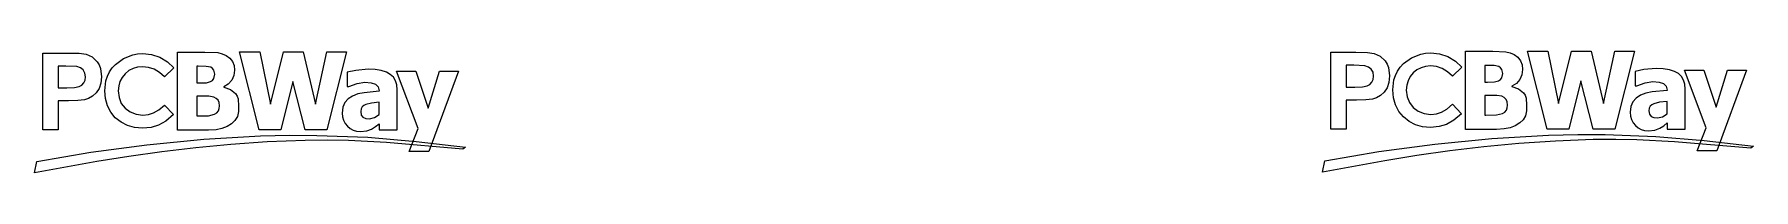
# Model space of a CAD drawing. Extents: x 99 to 503, y 115 to 143.
import ezdxf

# ---------------------------------------------------------------- set-up
doc = ezdxf.new("R2010")
doc.units = 0

msp = doc.modelspace()

# ---------------------------------------------------------------- linework, layer by layer
at = {"layer": '图层 1', "color": 7}
for points in [[(101.047164, 124.924555), (101.047164, 142.94511), (106.883859, 142.94511), (109.62379, 142.875216), (111.209611, 142.672766), (112.633727, 142.029521), (113.806755, 140.910292), (114.263811, 140.181251), (114.590361, 139.353355), (114.85168, 137.402983), (114.700207, 135.874004), (114.247373, 134.612517), (113.563162, 133.601943), (112.715968, 132.833463), (111.78252, 132.296404), (110.832139, 131.981859), (109.237058, 131.784789), (107.055661, 131.721862), (104.685, 131.721862), (104.685, 124.924555), (101.047164, 124.924555)], [(131.833, 139.451), (129.602744, 137.346685), (128.420456, 138.390332), (127.17017, 139.135794), (125.851886, 139.583071), (124.465605, 139.732163), (123.309522, 139.630288), (122.248754, 139.324882), (121.282972, 138.816277), (120.411845, 138.104803), (119.691402, 137.244788), (119.177169, 136.290118), (118.868848, 135.240463), (118.76614, 134.095492), (118.946982, 132.523694), (119.491097, 131.140279), (120.372686, 129.991152), (121.56225, 129.124864), (122.970933, 128.578854), (124.510055, 128.39638), (125.852901, 128.523909), (127.065572, 128.906495), (128.274627, 129.625102), (129.602744, 130.759633), (131.747981, 128.529377), (129.951155, 127.005601), (128.245611, 126.036655), (126.473347, 125.515382), (124.465605, 125.340978), (122.612622, 125.494232), (120.931221, 125.953708), (119.421137, 126.718975), (118.082105, 127.789603), (116.987598, 129.104503), (116.206258, 130.597267), (115.73772, 132.268229), (115.581622, 134.117717), (115.86499, 136.45707), (116.219796, 137.526568), (116.717211, 138.530252), (117.346846, 139.451083), (118.098554, 140.276895), (119.968051, 141.640687), (122.160075, 142.516235), (123.315139, 142.73601), (124.510055, 142.809437), (126.551972, 142.593008), (128.519013, 141.943722), (130.310679, 140.886009), (131.833, 139.451)], [(147.008009, 130.530182), (147.027104, 129.225392), (146.788229, 128.087554), (146.183129, 127.146521), (145.399699, 126.380113), (144.315836, 125.687656), (143.129579, 125.22618), (141.728569, 124.967947), (139.991275, 124.882222), (132.665155, 124.882222), (132.665155, 143.184293), (139.131205, 143.184293), (142.185548, 143.029071), (143.191668, 142.791917), (144.132171, 142.387017), (144.990963, 141.768025), (145.600782, 140.973087), (145.965642, 140.019133), (146.087614, 138.929449), (145.919692, 137.664391), (145.41628, 136.546441), (144.620106, 135.640113), (143.570198, 135.006569), (143.570198, 134.910261), (145.095914, 134.367646), (146.284817, 133.45435), (146.684458, 132.862363), (146.901206, 132.182633), (147.008009, 130.530182)], [(172.375851, 143.226626), (167.743536, 124.924555), (162.700236, 124.924555), (159.763015, 136.244464), (156.922454, 124.924555), (151.87104, 124.924555), (147.238726, 143.226626), (152.008976, 143.226626), (154.530979, 130.962334), (157.602256, 143.226626), (162.163309, 143.226626), (165.075131, 130.9454), (167.726603, 143.226626), (172.375851, 143.226626)], [(403.553164, 125.100555), (403.553164, 143.12111), (409.389859, 143.12111), (412.12979, 143.051216), (413.715611, 142.848766), (415.139727, 142.205521), (416.312755, 141.086292), (416.769811, 140.357251), (417.096361, 139.529355), (417.35768, 137.578983), (417.206207, 136.050004), (416.753373, 134.788517), (416.069162, 133.777943), (415.221968, 133.009463), (414.28852, 132.472404), (413.338139, 132.157859), (411.743058, 131.960789), (409.561661, 131.897862), (407.191, 131.897862), (407.191, 125.100555), (403.553164, 125.100555)], [(434.34, 139.627), (432.109744, 137.522685), (430.927456, 138.566332), (429.67717, 139.311794), (428.358886, 139.759071), (426.972605, 139.908163), (425.816522, 139.806288), (424.755754, 139.500882), (423.789972, 138.992277), (422.918845, 138.280803), (422.198402, 137.420788), (421.684169, 136.466118), (421.375848, 135.416463), (421.27314, 134.271492), (421.453982, 132.699694), (421.998097, 131.316279), (422.879686, 130.167152), (424.06925, 129.300864), (425.477933, 128.754854), (427.017055, 128.57238), (428.359901, 128.699909), (429.572572, 129.082495), (430.781627, 129.801102), (432.109744, 130.935633), (434.254981, 128.705377), (432.458155, 127.181601), (430.752611, 126.212655), (428.980347, 125.691382), (426.972605, 125.516978), (425.119622, 125.670232), (423.438221, 126.129708), (421.928137, 126.894975), (420.589105, 127.965603), (419.494598, 129.280503), (418.713258, 130.773267), (418.24472, 132.444229), (418.088622, 134.293717), (418.37199, 136.63307), (418.726796, 137.702568), (419.224211, 138.706252), (419.853846, 139.627083), (420.605554, 140.452895), (422.475051, 141.816687), (424.667075, 142.692235), (425.822139, 142.91201), (427.017055, 142.985437), (429.058972, 142.769008), (431.026013, 142.119722), (432.817679, 141.062009), (434.34, 139.627)], [(449.514009, 130.706182), (449.533104, 129.401392), (449.294229, 128.263554), (448.689129, 127.322521), (447.905699, 126.556113), (446.821836, 125.863656), (445.635579, 125.40218), (444.234569, 125.143947), (442.497275, 125.058222), (435.171155, 125.058222), (435.171155, 143.360293), (441.637205, 143.360293), (444.691548, 143.205071), (445.697668, 142.967917), (446.638171, 142.563017), (447.496963, 141.944025), (448.106782, 141.149087), (448.471642, 140.195133), (448.593614, 139.105449), (448.425692, 137.840391), (447.92228, 136.722441), (447.126106, 135.816113), (446.076198, 135.182569), (446.076198, 135.086261), (447.601914, 134.543646), (448.790817, 133.63035), (449.190458, 133.038363), (449.407206, 132.358633), (449.514009, 130.706182)], [(474.881851, 143.402626), (470.249536, 125.100555), (465.206236, 125.100555), (462.269015, 136.420464), (459.428454, 125.100555), (454.37704, 125.100555), (449.744726, 143.402626), (454.514976, 143.402626), (457.036979, 131.138334), (460.108256, 143.402626), (464.669309, 143.402626), (467.581131, 131.1214), (470.232603, 143.402626), (474.881851, 143.402626)], [(141.417905, 138.006585), (141.19107, 138.917102), (140.90069, 139.318783), (140.481988, 139.59267), (139.407782, 139.810686), (137.557819, 139.82762), (137.238556, 139.82762), (137.238556, 135.954834), (137.817816, 135.954834), (139.470929, 135.979881), (140.448474, 136.235997), (140.913787, 136.543266), (141.20765, 136.948959), (141.417905, 138.006585)], [(180.017353, 126.38858), (180.017353, 124.924555), (184.297597, 124.924555), (184.297597, 134.314773), (184.195859, 135.45437), (183.890624, 136.437829), (183.381859, 137.264987), (182.669531, 137.935677), (181.732935, 138.455036), (180.554412, 138.82613), (179.13373, 139.048859), (177.470656, 139.123124), (174.592349, 138.871241), (172.52825, 138.434856), (172.52825, 135.10323), (172.897255, 135.10323), (174.890445, 135.808431), (176.67338, 136.085361), (178.145783, 135.97578), (179.199616, 135.648976), (179.831925, 135.036379), (180.042753, 134.071357), (180.042753, 133.99551), (176.552025, 133.651905), (175.041875, 133.342785), (173.757678, 132.862743), (172.739917, 132.211826), (171.990971, 131.364852), (171.529054, 130.270538), (171.374317, 128.880949), (171.45007, 127.986632), (171.677396, 127.172583), (172.056395, 126.438636), (172.587164, 125.784626), (173.230944, 125.247842), (173.952543, 124.863525), (174.751864, 124.632401), (175.628807, 124.555198), (177.160212, 124.701953), (178.284866, 125.134458), (179.224663, 125.721831), (180.017353, 126.38858)], [(198.667615, 138.728366), (191.698153, 119.860089), (187.074657, 119.860089), (189.168036, 125.243466), (184.099336, 138.728366), (188.622995, 138.728366), (191.52635, 130.060283), (194.245203, 138.728366), (198.667615, 138.728366)], [(443.923905, 138.182585), (443.69707, 139.093102), (443.40669, 139.494783), (442.987988, 139.76867), (441.913782, 139.986686), (440.063819, 140.00362), (439.744556, 140.00362), (439.744556, 136.130834), (440.323816, 136.130834), (441.976929, 136.155881), (442.954474, 136.411997), (443.419787, 136.719266), (443.71365, 137.124959), (443.923905, 138.182585)], [(482.523353, 126.56458), (482.523353, 125.100555), (486.803597, 125.100555), (486.803597, 134.490773), (486.701859, 135.63037), (486.396624, 136.613829), (485.887859, 137.440987), (485.175531, 138.111677), (484.238935, 138.631036), (483.060412, 139.00213), (481.63973, 139.224859), (479.976656, 139.299124), (477.098349, 139.047241), (475.03425, 138.610856), (475.03425, 135.27923), (475.403255, 135.27923), (477.396445, 135.984431), (479.17938, 136.261361), (480.651783, 136.15178), (481.705616, 135.824976), (482.337925, 135.212379), (482.548753, 134.247357), (482.548753, 134.17151), (479.058025, 133.827905), (477.547875, 133.518785), (476.263678, 133.038743), (475.245917, 132.387826), (474.496971, 131.540852), (474.035054, 130.446538), (473.880317, 129.056949), (473.95607, 128.162632), (474.183396, 127.348583), (474.562395, 126.614636), (475.093164, 125.960626), (475.736944, 125.423842), (476.458543, 125.039525), (477.257864, 124.808401), (478.134807, 124.731198), (479.666212, 124.877953), (480.790866, 125.310458), (481.730663, 125.897831), (482.523353, 126.56458)], [(501.173615, 138.904366), (494.204153, 120.036089), (489.580657, 120.036089), (491.674036, 125.419466), (486.605336, 138.904366), (491.128995, 138.904366), (494.03235, 130.236283), (496.751203, 138.904366), (501.173615, 138.904366)], [(142.571486, 130.571809), (142.485497, 131.327149), (142.227528, 131.897545), (141.795288, 132.317967), (141.195303, 132.62356), (140.045603, 132.80383), (138.086279, 132.820763), (137.238556, 132.820763), (137.238556, 128.238542), (137.486205, 128.238542), (139.965875, 128.263942), (141.367458, 128.595553), (141.909632, 128.929236), (142.282209, 129.388595), (142.499211, 129.945277), (142.571486, 130.571809)], [(180.017353, 128.524292), (180.017353, 131.402599), (178.247118, 131.213864), (176.917149, 130.899187), (176.415412, 130.651184), (176.040145, 130.303699), (175.803829, 129.837107), (175.725468, 129.23796), (175.856746, 128.418811), (176.249695, 127.903404), (176.895056, 127.632868), (177.789919, 127.542513), (178.947733, 127.802863), (180.017353, 128.524292)], [(445.077486, 130.747809), (444.991497, 131.503149), (444.733528, 132.073545), (444.301288, 132.493967), (443.701303, 132.79956), (442.551603, 132.97983), (440.592279, 132.996763), (439.744556, 132.996763), (439.744556, 128.414542), (439.992205, 128.414542), (442.471875, 128.439942), (443.873458, 128.771553), (444.415632, 129.105236), (444.788209, 129.564595), (445.005211, 130.121277), (445.077486, 130.747809)], [(482.523353, 128.700292), (482.523353, 131.578599), (480.753118, 131.389864), (479.423149, 131.075187), (478.921412, 130.827184), (478.546145, 130.479699), (478.309829, 130.013107), (478.231468, 129.41396), (478.362746, 128.594811), (478.755695, 128.079404), (479.401056, 127.808868), (480.295919, 127.718513), (481.453733, 127.978863), (482.523353, 128.700292)], [(152.159, 123.537), (159.02715, 123.674742), (165.44558, 123.65502), (177.34988, 123.191852), (188.705104, 122.244827), (200.344458, 120.911281), (199.679473, 120.437501), (181.756638, 121.963394), (172.881441, 122.456251), (168.003448, 122.536288), (162.65588, 122.467733), (153.779589, 122.106523), (145.238778, 121.528756), (136.998309, 120.758216), (129.023046, 119.818686), (121.277856, 118.73395), (113.7276, 117.527791), (99.071353, 114.846339), (99.622391, 117.499927), (112.296963, 119.6837), (125.484561, 121.44199), (138.875226, 122.738517), (152.159, 123.537)], [(454.665, 123.714), (461.53315, 123.851742), (467.95158, 123.83202), (479.85588, 123.368852), (491.211104, 122.421827), (502.850458, 121.088281), (502.185473, 120.614501), (484.262638, 122.140394), (475.387441, 122.633251), (470.509448, 122.713288), (465.16188, 122.644733), (456.285589, 122.283523), (447.744778, 121.705756), (439.504309, 120.935216), (431.529046, 119.995686), (423.783856, 118.91095), (416.2336, 117.704791), (401.577353, 115.023339), (402.128391, 117.676927), (414.802963, 119.8607), (427.990561, 121.61899), (441.381226, 122.915517), (454.665, 123.714)]]:
    msp.add_lwpolyline(points, dxfattribs=at)
for points in [[(104.685, 139.895), (104.685, 134.784672), (106.673957, 134.784672), (108.47043, 134.854302), (109.552264, 135.065483), (110.198552, 135.427653), (110.689265, 135.950953), (110.997724, 136.602488), (111.100603, 137.352183), (110.955699, 138.249207), (110.521343, 138.976369), (109.868132, 139.493099), (109.061199, 139.773292), (106.442888, 139.895), (104.685, 139.895)], [(407.191, 140.071), (407.191, 134.960672), (409.179957, 134.960672), (410.97643, 135.030302), (412.058264, 135.241483), (412.704552, 135.603653), (413.195265, 136.126953), (413.503724, 136.778488), (413.606603, 137.528183), (413.461699, 138.425207), (413.027343, 139.152369), (412.374132, 139.669099), (411.567199, 139.949292), (408.948888, 140.071), (407.191, 140.071)]]:
    msp.add_lwpolyline(points, close=True, dxfattribs=at)

doc.saveas('drawing.dxf')
